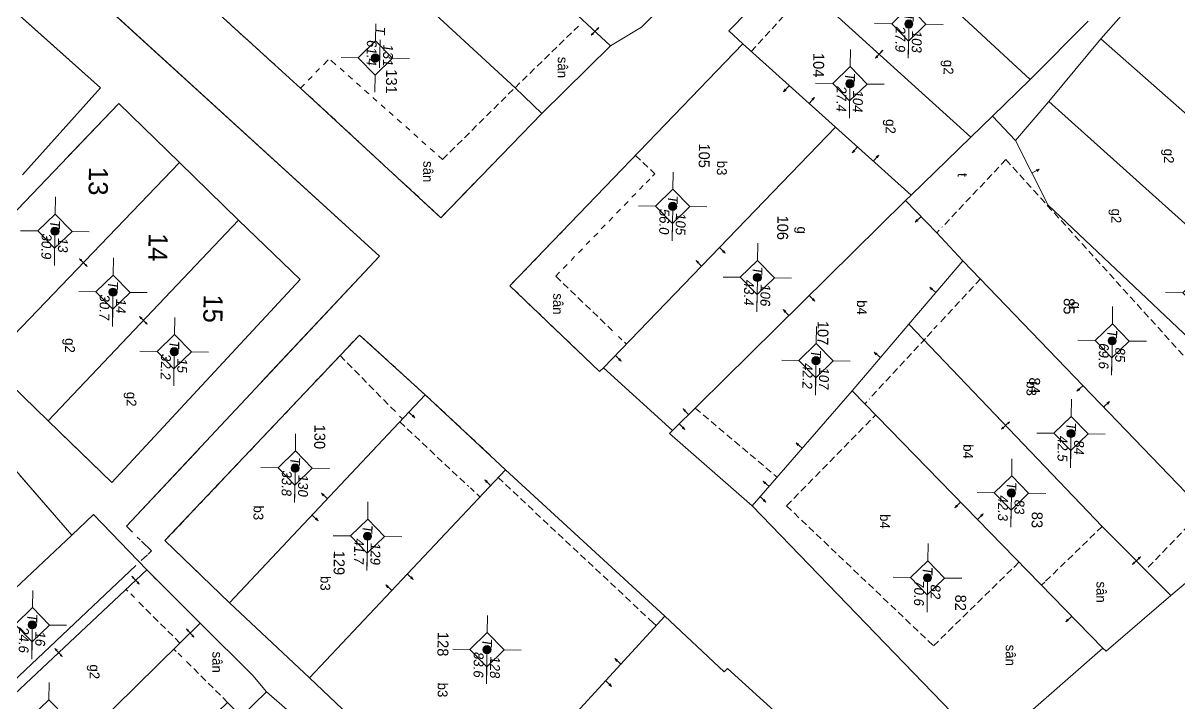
# Model space of a CAD drawing. Extents: x 601689 to 602595, y 1189742 to 1190763.
# Drawn here: x 602281.96 to 602324.14, y 1190312.77 to 1190337.56 of the extents above; entities that cross this region are included whole.
import ezdxf
from ezdxf.enums import TextEntityAlignment as Align

# ---------------------------------------------------------------- set-up
doc = ezdxf.new("R2010")
doc.units = 0
doc.header["$MEASUREMENT"] = 0
doc.linetypes.add('HIDDEN', pattern=[0.375, 0.25, -0.125])
for name, color, linetype in [('10', 250, 'Continuous'), ('11', 7, 'Continuous'), ('13', 7, 'Continuous'), ('14', 7, 'Continuous'), ('15', 7, 'Continuous'), ('16', 7, 'Continuous'), ('22', 7, 'Continuous'), ('25', 7, 'Continuous'), ('53', 7, 'Continuous'), ('57', 7, 'Continuous')]:
    doc.layers.add(name, color=color, linetype=linetype)
doc.layers.get('0').off()
doc.styles.add('TXT', font='vnshx.shx')

# ---------------------------------------------------------------- blocks, each defined once
blk = doc.blocks.new('NH3')
at = {"layer": '16', "color": 7, "linetype": 'Continuous', "lineweight": 0}
for p, q in [((-0.199, -0.002), (-0.113, 0.021)), ((0.197, -0.012), (0.107, 0.015)), ((-0.199, -0.002), (0.197, -0.012)), ((-0.199, -0.002), (-0.116, -0.035)), ((0.197, -0.012), (0.104, -0.027))]:
    blk.add_line(p, q, dxfattribs=at)
blk = doc.blocks.new('NH3R')
at = {"layer": '16', "color": 7, "linetype": 'Continuous', "lineweight": 0}
for p, q in [((0, 0), (0.297, -0.005)), ((0.297, -0.005), (0.186, 0.031)), ((0.297, -0.005), (0.189, -0.033))]:
    blk.add_line(p, q, dxfattribs=at)
blk = doc.blocks.new('*M277277277277')
at = {"layer": '13', "color": 3, "linetype": 'Continuous', "lineweight": 0}
blk.add_line((602511.506, 1189985.829), (602512.526, 1189985.829), dxfattribs=at)
at = {"layer": '13', "color": 3, "linetype": 'Continuous', "lineweight": 0, "style": 'TXT', "oblique": 7.6055}
for s, p in [('85', (602511.656, 1189986.129)), ('69.6', (602511.506, 1189985.529))]:
    blk.add_text(s, height=0.36, dxfattribs=at).set_placement(p, align=Align.MIDDLE_LEFT)
blk.add_text('T', height=0.36, dxfattribs=at).set_placement((602511.309, 1189985.829), align=Align.MIDDLE_RIGHT)
blk = doc.blocks.new('*M279279279279')
at = {"layer": '13', "color": 3, "linetype": 'Continuous', "lineweight": 0}
blk.add_line((602514.909, 1189984.377), (602515.929, 1189984.377), dxfattribs=at)
at = {"layer": '13', "color": 3, "linetype": 'Continuous', "lineweight": 0, "style": 'TXT', "oblique": 7.6055}
for s, p in [('84', (602515.059, 1189984.677)), ('42.5', (602514.909, 1189984.077))]:
    blk.add_text(s, height=0.36, dxfattribs=at).set_placement(p, align=Align.MIDDLE_LEFT)
blk.add_text('T', height=0.36, dxfattribs=at).set_placement((602514.712, 1189984.377), align=Align.MIDDLE_RIGHT)
blk = doc.blocks.new('*M283283283283')
at = {"layer": '13', "color": 3, "linetype": 'Continuous', "lineweight": 0}
blk.add_line((602517.109, 1189982.234), (602518.129, 1189982.234), dxfattribs=at)
at = {"layer": '13', "color": 3, "linetype": 'Continuous', "lineweight": 0, "style": 'TXT', "oblique": 7.6055}
for s, p in [('83', (602517.259, 1189982.534)), ('42.3', (602517.109, 1189981.934))]:
    blk.add_text(s, height=0.36, dxfattribs=at).set_placement(p, align=Align.MIDDLE_LEFT)
blk.add_text('T', height=0.36, dxfattribs=at).set_placement((602516.912, 1189982.234), align=Align.MIDDLE_RIGHT)
blk = doc.blocks.new('*M288288288288')
at = {"layer": '13', "color": 3, "linetype": 'Continuous', "lineweight": 0}
blk.add_line((602520.249, 1189979.217), (602521.269, 1189979.217), dxfattribs=at)
at = {"layer": '13', "color": 3, "linetype": 'Continuous', "lineweight": 0, "style": 'TXT', "oblique": 7.6055}
for s, p in [('82', (602520.399, 1189979.517)), ('70.6', (602520.249, 1189978.917))]:
    blk.add_text(s, height=0.36, dxfattribs=at).set_placement(p, align=Align.MIDDLE_LEFT)
blk.add_text('T', height=0.36, dxfattribs=at).set_placement((602520.052, 1189979.217), align=Align.MIDDLE_RIGHT)
blk = doc.blocks.new('*M291291291291')
at = {"layer": '13', "color": 3, "linetype": 'Continuous', "lineweight": 0}
blk.add_line((602500.059, 1189978.24), (602501.079, 1189978.24), dxfattribs=at)
at = {"layer": '13', "color": 3, "linetype": 'Continuous', "lineweight": 0, "style": 'TXT', "oblique": 7.6055}
for s, p in [('103', (602500.209, 1189978.54)), ('27.9', (602500.059, 1189977.94))]:
    blk.add_text(s, height=0.36, dxfattribs=at).set_placement(p, align=Align.MIDDLE_LEFT)
blk.add_text('T', height=0.36, dxfattribs=at).set_placement((602499.862, 1189978.24), align=Align.MIDDLE_RIGHT)
blk = doc.blocks.new('*M295295295295')
at = {"layer": '13', "color": 3, "linetype": 'Continuous', "lineweight": 0}
blk.add_line((602502.269, 1189976.122), (602503.289, 1189976.122), dxfattribs=at)
at = {"layer": '13', "color": 3, "linetype": 'Continuous', "lineweight": 0, "style": 'TXT', "oblique": 7.6055}
for s, p in [('104', (602502.419, 1189976.422)), ('27.4', (602502.269, 1189975.822))]:
    blk.add_text(s, height=0.36, dxfattribs=at).set_placement(p, align=Align.MIDDLE_LEFT)
blk.add_text('T', height=0.36, dxfattribs=at).set_placement((602502.072, 1189976.122), align=Align.MIDDLE_RIGHT)
blk = doc.blocks.new('*M296296296296')
at = {"layer": '13', "color": 3, "linetype": 'Continuous', "lineweight": 0}
blk.add_line((602512.39, 1189975.03), (602513.41, 1189975.03), dxfattribs=at)
at = {"layer": '13', "color": 3, "linetype": 'Continuous', "lineweight": 0, "style": 'TXT', "oblique": 7.6055}
for s, p in [('107', (602512.54, 1189975.33)), ('42.2', (602512.39, 1189974.73))]:
    blk.add_text(s, height=0.36, dxfattribs=at).set_placement(p, align=Align.MIDDLE_LEFT)
blk.add_text('T', height=0.36, dxfattribs=at).set_placement((602512.193, 1189975.03), align=Align.MIDDLE_RIGHT)
blk = doc.blocks.new('*M299299299299')
at = {"layer": '13', "color": 3, "linetype": 'Continuous', "lineweight": 0}
blk.add_line((602509.385, 1189972.849), (602510.405, 1189972.849), dxfattribs=at)
at = {"layer": '13', "color": 3, "linetype": 'Continuous', "lineweight": 0, "style": 'TXT', "oblique": 7.6055}
blk.add_text('T', height=0.36, dxfattribs=at).set_placement((602509.188, 1189972.849), align=Align.MIDDLE_RIGHT)
for s, p in [('106', (602509.535, 1189973.149)), ('43.4', (602509.385, 1189972.549))]:
    blk.add_text(s, height=0.36, dxfattribs=at).set_placement(p, align=Align.MIDDLE_LEFT)
blk = doc.blocks.new('*M304304304304')
at = {"layer": '13', "color": 3, "linetype": 'Continuous', "lineweight": 0}
blk.add_line((602506.836, 1189969.721), (602507.856, 1189969.721), dxfattribs=at)
at = {"layer": '13', "color": 3, "linetype": 'Continuous', "lineweight": 0, "style": 'TXT', "oblique": 7.6055}
for s, p in [('105', (602506.986, 1189970.021)), ('56.0', (602506.836, 1189969.421))]:
    blk.add_text(s, height=0.36, dxfattribs=at).set_placement(p, align=Align.MIDDLE_LEFT)
blk.add_text('T', height=0.36, dxfattribs=at).set_placement((602506.639, 1189969.721), align=Align.MIDDLE_RIGHT)
blk = doc.blocks.new('*M315315315315')
at = {"layer": '13', "color": 3, "linetype": 'Continuous', "lineweight": 0}
blk.add_line((602523.102, 1189963.18), (602524.122, 1189963.18), dxfattribs=at)
at = {"layer": '13', "color": 3, "linetype": 'Continuous', "lineweight": 0, "style": 'TXT', "oblique": 7.6055}
for s, p in [('128', (602523.252, 1189963.48)), ('83.6', (602523.102, 1189962.88))]:
    blk.add_text(s, height=0.36, dxfattribs=at).set_placement(p, align=Align.MIDDLE_LEFT)
blk.add_text('T', height=0.36, dxfattribs=at).set_placement((602522.905, 1189963.18), align=Align.MIDDLE_RIGHT)
blk = doc.blocks.new('*M321321321321')
at = {"layer": '13', "color": 3, "linetype": 'Continuous', "lineweight": 0}
blk.add_line((602501.577, 1189958.788), (602502.597, 1189958.788), dxfattribs=at)
at = {"layer": '13', "color": 3, "linetype": 'Continuous', "lineweight": 0, "style": 'TXT', "oblique": 7.6055}
for s, p in [('131', (602501.727, 1189959.088)), ('61.4', (602501.577, 1189958.488))]:
    blk.add_text(s, height=0.36, dxfattribs=at).set_placement(p, align=Align.MIDDLE_LEFT)
blk.add_text('T', height=0.36, dxfattribs=at).set_placement((602501.38, 1189958.788), align=Align.MIDDLE_RIGHT)
blk = doc.blocks.new('*M322322322322')
at = {"layer": '13', "color": 3, "linetype": 'Continuous', "lineweight": 0}
blk.add_line((602519.027, 1189958.757), (602520.047, 1189958.757), dxfattribs=at)
at = {"layer": '13', "color": 3, "linetype": 'Continuous', "lineweight": 0, "style": 'TXT', "oblique": 7.6055}
for s, p in [('129', (602519.177, 1189959.057)), ('41.7', (602519.027, 1189958.457))]:
    blk.add_text(s, height=0.36, dxfattribs=at).set_placement(p, align=Align.MIDDLE_LEFT)
blk.add_text('T', height=0.36, dxfattribs=at).set_placement((602518.83, 1189958.757), align=Align.MIDDLE_RIGHT)
blk = doc.blocks.new('*M326326326326')
at = {"layer": '13', "color": 3, "linetype": 'Continuous', "lineweight": 0}
blk.add_line((602516.581, 1189956.08), (602517.601, 1189956.08), dxfattribs=at)
at = {"layer": '13', "color": 3, "linetype": 'Continuous', "lineweight": 0, "style": 'TXT', "oblique": 7.6055}
for s, p in [('130', (602516.731, 1189956.38)), ('33.8', (602516.581, 1189955.78))]:
    blk.add_text(s, height=0.36, dxfattribs=at).set_placement(p, align=Align.MIDDLE_LEFT)
blk.add_text('T', height=0.36, dxfattribs=at).set_placement((602516.384, 1189956.08), align=Align.MIDDLE_RIGHT)
blk = doc.blocks.new('CENTRD')
at = {"layer": '11', "linetype": 'Continuous', "lineweight": 0}
h = blk.add_hatch(color=2, dxfattribs=at)
edge = h.paths.add_edge_path()
edge.add_arc((0, 0), 0.15, 0, 360)
at = {"layer": '11', "color": 2, "linetype": 'Continuous', "lineweight": 0}
for p, q in [((0, 1.25), (0, 0.625)), ((0, 0.625), (-0.625, 0)), ((0.625, 0), (0, 0.625)), ((-0.625, 0), (-1.25, 0)), ((-0.625, 0), (0, -0.625)), ((0, -0.625), (0.625, 0)), ((1.25, 0), (0.625, 0)), ((0, -0.625), (0, -1.25))]:
    blk.add_line(p, q, dxfattribs=at)
blk.add_circle((0, 0), 0.15, dxfattribs=at)
blk = doc.blocks.new('*M1086108610861086')
at = {"layer": '13', "color": 3, "linetype": 'Continuous', "lineweight": 0}
blk.add_line((602512.397, 1189951.606), (602513.417, 1189951.606), dxfattribs=at)
at = {"layer": '13', "color": 3, "linetype": 'Continuous', "lineweight": 0, "style": 'TXT', "oblique": 7.6055}
for s, p in [('15', (602512.547, 1189951.906)), ('32.2', (602512.397, 1189951.306))]:
    blk.add_text(s, height=0.36, dxfattribs=at).set_placement(p, align=Align.MIDDLE_LEFT)
blk.add_text('T', height=0.36, dxfattribs=at).set_placement((602512.2, 1189951.606), align=Align.MIDDLE_RIGHT)
blk = doc.blocks.new('*M1089108910891089')
at = {"layer": '13', "color": 3, "linetype": 'Continuous', "lineweight": 0}
blk.add_line((602510.259, 1189949.34), (602511.279, 1189949.34), dxfattribs=at)
at = {"layer": '13', "color": 3, "linetype": 'Continuous', "lineweight": 0, "style": 'TXT', "oblique": 7.6055}
for s, p in [('14', (602510.409, 1189949.64)), ('30.7', (602510.259, 1189949.04))]:
    blk.add_text(s, height=0.36, dxfattribs=at).set_placement(p, align=Align.MIDDLE_LEFT)
blk.add_text('T', height=0.36, dxfattribs=at).set_placement((602510.062, 1189949.34), align=Align.MIDDLE_RIGHT)
blk = doc.blocks.new('*M1092109210921092')
at = {"layer": '13', "color": 3, "linetype": 'Continuous', "lineweight": 0}
blk.add_line((602508.067, 1189947.188), (602509.087, 1189947.188), dxfattribs=at)
at = {"layer": '13', "color": 3, "linetype": 'Continuous', "lineweight": 0, "style": 'TXT', "oblique": 7.6055}
for s, p in [('13', (602508.217, 1189947.488)), ('30.9', (602508.067, 1189946.888))]:
    blk.add_text(s, height=0.36, dxfattribs=at).set_placement(p, align=Align.MIDDLE_LEFT)
blk.add_text('T', height=0.36, dxfattribs=at).set_placement((602507.87, 1189947.188), align=Align.MIDDLE_RIGHT)
blk = doc.blocks.new('*M1093109310931093')
at = {"layer": '13', "color": 3, "linetype": 'Continuous', "lineweight": 0}
blk.add_line((602522.437, 1189946.57), (602523.457, 1189946.57), dxfattribs=at)
at = {"layer": '13', "color": 3, "linetype": 'Continuous', "lineweight": 0, "style": 'TXT', "oblique": 7.6055}
for s, p in [('16', (602522.587, 1189946.87)), ('24.6', (602522.437, 1189946.27))]:
    blk.add_text(s, height=0.36, dxfattribs=at).set_placement(p, align=Align.MIDDLE_LEFT)
blk.add_text('T', height=0.36, dxfattribs=at).set_placement((602522.24, 1189946.57), align=Align.MIDDLE_RIGHT)
blk = doc.blocks.new('BDONG')
at = {"color": 7, "linetype": 'Continuous', "lineweight": 0}
for p, q in [((0, 0), (0, -1.508)), ((0, 0), (2.759, 0)), ((0.342, 0), (0.342, -1.508)), ((0.797, 0), (0.797, -1.508)), ((1.274, 0), (1.274, -1.508)), ((1.73, 0), (1.73, -1.508)), ((1.753, 0), (1.753, -1.508)), ((2.072, 0), (2.072, -1.508)), ((2.759, 0), (2.759, -1.508)), ((0, -0.308), (1.73, -0.308)), ((1.753, -0.308), (2.759, -0.308)), ((0, -0.458), (1.73, -0.458)), ((1.753, -0.458), (2.759, -0.458)), ((0, -0.608), (1.73, -0.608)), ((1.753, -0.608), (2.759, -0.608)), ((0, -0.758), (1.73, -0.758)), ((1.753, -0.758), (2.759, -0.758)), ((0, -0.908), (1.73, -0.908)), ((1.753, -0.908), (2.759, -0.908)), ((0, -1.058), (1.73, -1.058)), ((1.753, -1.058), (2.759, -1.058)), ((0, -1.208), (1.73, -1.208)), ((1.753, -1.208), (2.759, -1.208)), ((0, -1.358), (1.73, -1.358)), ((1.753, -1.358), (2.759, -1.358)), ((0, -1.508), (1.73, -1.508)), ((1.753, -1.508), (2.759, -1.508))]:
    blk.add_line(p, q, dxfattribs=at)
at = {"color": 7, "linetype": 'Continuous', "lineweight": 0, "style": 'TXT'}
blk.add_text('B%%182ng c%%184c th%%246a bi%%213n %%174%%233ng ', height=0.049998, rotation=360, dxfattribs=at).set_placement((0.008, 0.046))
for s, height, p in [('(D%%239ng cho ch%%216nh l%%253 bi%%213n %%174%%233ng)', 0.054, (1.743, 0.05)), ('s%%232 TT', 0.05, (0.21, -0.099)), ('s%%232 hi%%214u', 0.049998, (0.639, -0.104)), ('s%%232 hi%%214u th%%246a', 0.049998, (1.135, -0.103)), ('s%%232 hi%%214u th%%246a', 0.049998, (1.612, -0.107)), ('s%%232 TT', 0.05, (1.936, -0.114)), ('s%%232 hi%%214u th%%246a b%%225', 0.049998, (2.559, -0.108)), ('Th%%246a th%%170m', 0.049998, (0.227, -0.214)), ('Th%%246a th%%170m', 0.049998, (0.63, -0.213)), ('g%%232c c%%241a th%%246a', 0.049998, (1.137, -0.187)), ('Th%%246a b%%225', 0.049998, (1.956, -0.203)), ('(ch%%216 %%174%%184nh s%%232 m%%233t l%%199n)', 0.049998, (2.638, -0.204)), ('l%%169n c%%203n', 0.049998, (1.56, -0.224)), ('m%%237i th%%170m', 0.049998, (1.101, -0.282))]:
    blk.add_text(s, height=height, rotation=360, dxfattribs=at).set_placement(p, align=Align.CENTER)
blk = doc.blocks.new('BANG')
at = {"color": 7, "linetype": 'Continuous', "lineweight": 0, "xscale": 9.999585560760034, "yscale": 9.999585560760034, "rotation": 359.9999199552673}
blk.add_blockref('BDONG', (0, 0), dxfattribs=at)

msp = doc.modelspace()

# ---------------------------------------------------------------- linework, layer by layer
at = {"layer": '10', "color": 7, "linetype": 'Continuous', "lineweight": 0}
for p, q in [((602303.397, 1190336.742), (602294.934, 1190344.598)), ((602311.996, 1190341.724), (602318.72, 1190335.511)), ((602309.854, 1190339.473), (602316.551, 1190333.401)), ((602320.829, 1190337.633), (602318.72, 1190335.511)), ((602321.301, 1190336.996), (602319.4, 1190334.702)), ((602321.301, 1190336.996), (602330.105, 1190329.225)), ((602300.892, 1190334.266), (602303.397, 1190336.742)), ((602308.228, 1190336.806), (602311.616, 1190333.769)), ((602318.72, 1190335.511), (602317.342, 1190334.17)), ((602319.4, 1190334.702), (602318.18, 1190333.279)), ((602331.659, 1190323.694), (602319.4, 1190334.702)), ((602317.342, 1190334.17), (602316.551, 1190333.401)), ((602317.342, 1190334.17), (602318.18, 1190333.279)), ((602303.146, 1190324.985), (602311.616, 1190333.769)), ((602311.616, 1190333.769), (602314.373, 1190331.291)), ((602316.551, 1190333.401), (602314.373, 1190331.291)), ((602287.667, 1190332.478), (602280.667, 1190325.192)), ((602289.819, 1190330.378), (602287.667, 1190332.478)), ((602305.664, 1190322.7), (602314.17, 1190331.094)), ((602314.373, 1190331.291), (602314.17, 1190331.094)), ((602289.819, 1190330.378), (602282.878, 1190323.052)), ((602314.288, 1190326.581), (602316.26, 1190328.895)), ((602312.215, 1190324.15), (602314.288, 1190326.581)), ((602280.667, 1190325.192), (602282.878, 1190323.052)), ((602303.146, 1190324.985), (602305.664, 1190322.7)), ((602296.642, 1190324.003), (602289.497, 1190316.421)), ((602296.642, 1190324.003), (602299.565, 1190321.274)), ((602312.215, 1190324.15), (602308.576, 1190319.96)), ((602321.366, 1190314.764), (602312.215, 1190324.15)), ((602281.379, 1190321.613), (602283.741, 1190318.89)), ((602299.565, 1190321.274), (602292.41, 1190313.681)), ((602299.565, 1190321.274), (602305.381, 1190315.924)), ((602278.807, 1190314.247), (602283.741, 1190318.89)), ((602326.129, 1190318.619), (602323.852, 1190316.681)), ((602292.41, 1190313.681), (602289.497, 1190316.421)), ((602305.381, 1190315.924), (602302.163, 1190312.417)), ((602288.427, 1190315.676), (602279.416, 1190306.839)), ((602298.254, 1190308.16), (602292.41, 1190313.681))]:
    msp.add_line(p, q, dxfattribs=at)
for points in [[(602273.305, 1190339.705), (602273.266, 1190339.735), (602276.16, 1190342.906), (602284.784, 1190335.207), (602281.941, 1190332.026)], [(602292.419, 1190342.123), (602288.737, 1190338.233), (602292.085, 1190335.197), (602297.21, 1190330.466), (602300.892, 1190334.266)], [(602292.419, 1190342.123), (602299.915, 1190335.209), (602300.892, 1190334.266)], [(602303.397, 1190336.742), (602304.535, 1190337.416), (602306.169, 1190339.094), (602305.922, 1190339.327)], [(602308.228, 1190336.806), (602307.724, 1190337.283), (602309.854, 1190339.473)], [(602321.301, 1190336.996), (602323.16, 1190339.111), (602323.249, 1190339.02)], [(602303.146, 1190324.985), (602303.004, 1190324.856), (602299.726, 1190327.982), (602308.228, 1190336.806)], [(602287.667, 1190332.478), (602285.457, 1190334.638), (602278.578, 1190327.452), (602280.667, 1190325.192)], [(602329.26, 1190321.567), (602319.378, 1190330.922), (602318.18, 1190333.279)], [(602314.17, 1190331.094), (602315.314, 1190329.918), (602316.26, 1190328.895)], [(602282.878, 1190323.052), (602285.197, 1190320.8), (602292.079, 1190328.206), (602289.819, 1190330.378)], [(602326.129, 1190318.619), (602325.026, 1190319.784), (602316.26, 1190328.895)], [(602314.288, 1190326.581), (602321.347, 1190319.204), (602323.852, 1190316.681)], [(602289.497, 1190316.421), (602287.139, 1190318.684), (602294.241, 1190326.187), (602296.642, 1190324.003)], [(602308.576, 1190319.96), (602305.552, 1190322.592), (602305.664, 1190322.7)], [(602321.366, 1190314.764), (602317.824, 1190311.663), (602317.492, 1190311.517), (602317.231, 1190311.471), (602316.921, 1190311.495), (602316.534, 1190311.71), (602308.576, 1190319.96)], [(602283.741, 1190318.89), (602284.531, 1190319.64), (602286.473, 1190317.622), (602280.031, 1190311.571)], [(602278.369, 1190307.843), (602277.363, 1190308.848), (602280.031, 1190311.571), (602286.473, 1190317.622), (602288.427, 1190315.676)], [(602323.852, 1190316.681), (602321.485, 1190314.653), (602321.366, 1190314.764)], [(602305.381, 1190315.924), (602307.553, 1190313.894), (602307.675, 1190314.022), (602313.049, 1190309.138), (602311.931, 1190307.853), (602309.877, 1190305.381)], [(602288.427, 1190315.676), (602290.351, 1190313.77), (602290.843, 1190313.172)], [(602288.059, 1190311.461), (602289.427, 1190312.782), (602289.931, 1190312.286), (602290.843, 1190313.172)], [(602290.843, 1190313.172), (602297.109, 1190307.727), (602295.113, 1190305.164)]]:
    msp.add_lwpolyline(points, dxfattribs=at)
at = {"layer": '14', "color": 6, "linetype": 'HIDDEN', "lineweight": 0}
for p, q in [((602308.534, 1190336.531), (602310.067, 1190338.2)), ((602292.926, 1190336.046), (602293.139, 1190336.263)), ((602293.376, 1190336.049), (602293.139, 1190336.263)), ((602292.642, 1190335.77), (602292.784, 1190335.908)), ((602293.683, 1190335.785), (602293.534, 1190335.917)), ((602292.085, 1190335.197), (602292.227, 1190335.335)), ((602292.369, 1190335.483), (602292.511, 1190335.621)), ((602293.98, 1190335.521), (602293.831, 1190335.652)), ((602294.276, 1190335.247), (602294.128, 1190335.389)), ((602294.582, 1190334.982), (602294.424, 1190335.115)), ((602294.878, 1190334.718), (602294.73, 1190334.85)), ((602295.174, 1190334.455), (602295.026, 1190334.586)), ((602295.472, 1190334.19), (602295.323, 1190334.323)), ((602295.778, 1190333.926), (602295.62, 1190334.058)), ((602296.074, 1190333.662), (602295.926, 1190333.794)), ((602296.37, 1190333.388), (602296.222, 1190333.53)), ((602296.666, 1190333.124), (602296.518, 1190333.256)), ((602296.973, 1190332.86), (602296.824, 1190332.992)), ((602297.27, 1190332.595), (602297.122, 1190332.727)), ((602304.311, 1190332.739), (602305.013, 1190332.07)), ((602317.831, 1190332.584), (602315.497, 1190330.115)), ((602317.831, 1190332.584), (602328.41, 1190320.918)), ((602304.932, 1190331.981), (602305.013, 1190332.07)), ((602304.454, 1190331.497), (602304.596, 1190331.635)), ((602304.698, 1190331.743), (602304.83, 1190331.872)), ((602304.18, 1190331.211), (602304.322, 1190331.349)), ((602303.623, 1190330.629), (602303.765, 1190330.777)), ((602303.897, 1190330.915), (602304.039, 1190331.063)), ((602303.349, 1190330.342), (602303.481, 1190330.49)), ((602302.791, 1190329.77), (602302.933, 1190329.908)), ((602303.064, 1190330.056), (602303.207, 1190330.204)), ((602315.395, 1190330.007), (602315.314, 1190329.918)), ((602302.517, 1190329.484), (602302.649, 1190329.622)), ((602301.959, 1190328.901), (602302.091, 1190329.049)), ((602302.233, 1190329.188), (602302.375, 1190329.336)), ((602301.675, 1190328.615), (602301.817, 1190328.763)), ((602301.401, 1190328.329), (602301.543, 1190328.477)), ((602301.401, 1190328.329), (602303.553, 1190326.269)), ((602316.9, 1190328.236), (602315.419, 1190326.626)), ((602315.318, 1190326.538), (602315.206, 1190326.409)), ((602303.692, 1190326.137), (602303.81, 1190326.016)), ((602314.891, 1190326.064), (602312.84, 1190323.851)), ((602315.124, 1190326.32), (602314.931, 1190326.103)), ((602303.908, 1190325.924), (602303.987, 1190325.853)), ((602293.531, 1190325.437), (602295.632, 1190323.308)), ((602306.496, 1190323.518), (602309.481, 1190320.998)), ((602312.759, 1190323.752), (602312.678, 1190323.674)), ((602295.7, 1190323.227), (602295.809, 1190323.125)), ((602309.826, 1190319.953), (602313.011, 1190323.2)), ((602313.011, 1190323.2), (602313.082, 1190323.269)), ((602295.708, 1190323.017), (602298.225, 1190320.662)), ((602299.3, 1190320.987), (602304.958, 1190315.689)), ((602298.285, 1190320.611), (602298.423, 1190320.479)), ((602298.523, 1190320.388), (602298.631, 1190320.286)), ((602309.826, 1190319.953), (602315.187, 1190314.849)), ((602325.026, 1190319.784), (602322.925, 1190317.613)), ((602321.347, 1190319.204), (602319.249, 1190317.173)), ((602315.187, 1190314.849), (602318.117, 1190317.709)), ((602318.117, 1190317.709), (602318.167, 1190317.758)), ((602318.167, 1190317.758), (602318.308, 1190317.896)), ((602319.249, 1190317.173), (602319.148, 1190317.075)), ((602285.783, 1190316.842), (602285.714, 1190316.913)), ((602286.029, 1190316.609), (602285.891, 1190316.741)), ((602287.687, 1190314.946), (602286.108, 1190316.518)), ((602304.958, 1190315.689), (602305.067, 1190315.588)), ((602287.553, 1190314.638), (602287.464, 1190314.729)), ((602287.75, 1190314.446), (602287.622, 1190314.577)), ((602289.427, 1190312.782), (602287.859, 1190314.344))]:
    msp.add_line(p, q, dxfattribs=at)
msp.add_lwpolyline([(602297.27, 1190332.595), (602299.915, 1190335.209), (602302.227, 1190337.458)], dxfattribs=at)
at = {"layer": '22', "color": 7, "linetype": 'HIDDEN', "lineweight": 0}
for p, q in [((602288.737, 1190338.233), (602292.085, 1190335.197)), ((602292.085, 1190335.197), (602297.21, 1190330.466)), ((602297.21, 1190330.466), (602299.138, 1190332.46)), ((602299.726, 1190327.982), (602301.766, 1190330.094)), ((602302.48, 1190325.354), (602299.726, 1190327.982)), ((602287.139, 1190318.684), (602294.241, 1190326.187)), ((602294.241, 1190326.187), (602296.642, 1190324.003)), ((602296.642, 1190324.003), (602299.031, 1190321.78)), ((602288.352, 1190317.517), (602287.139, 1190318.684)), ((602286.473, 1190317.622), (602287.519, 1190316.578))]:
    msp.add_line(p, q, dxfattribs=at)
at = {"layer": '25', "color": 7, "linetype": 'Continuous', "lineweight": 0}
for p, q in [((602276.16, 1190342.906), (602284.784, 1190335.207)), ((602284.784, 1190335.207), (602282.885, 1190333.083)), ((602285.457, 1190334.638), (602283.469, 1190332.565)), ((602287.667, 1190332.478), (602285.457, 1190334.638)), ((602289.819, 1190330.378), (602287.667, 1190332.478)), ((602292.079, 1190328.206), (602289.819, 1190330.378)), ((602292.079, 1190328.206), (602285.197, 1190320.8)), ((602283.342, 1190322.606), (602285.197, 1190320.8)), ((602281.821, 1190321.097), (602283.741, 1190318.89)), ((602283.741, 1190318.89), (602284.531, 1190319.64)), ((602284.531, 1190319.64), (602286.473, 1190317.622))]:
    msp.add_line(p, q, dxfattribs=at)
at = {"layer": '57', "color": 172, "linetype": 'Continuous', "lineweight": 0}
for p, q in [((602286.13, 1190318.817), (602286.239, 1190318.716)), ((602286.501, 1190318.172), (602286.268, 1190317.955)), ((602286.075, 1190317.778), (602281.374, 1190313.323)), ((602286.075, 1190317.778), (602281.374, 1190313.323))]:
    msp.add_line(p, q, dxfattribs=at)
for points in [[(602276.471, 1190345.912), (602294.971, 1190329.067), (602285.735, 1190319.213), (602285.952, 1190319)], [(602285.005, 1190338.144), (602294.971, 1190329.067), (602290.668, 1190324.476)], [(602288.395, 1190322.047), (602285.735, 1190319.213), (602285.952, 1190319)], [(602286.278, 1190318.665), (602286.643, 1190318.311), (602286.521, 1190318.192)], [(602286.278, 1190318.665), (602286.643, 1190318.311), (602286.521, 1190318.192)]]:
    msp.add_lwpolyline(points, dxfattribs=at)

# ---------------------------------------------------------------- block references
at = {"color": 7, "linetype": 'Continuous', "lineweight": 0, "rotation": 269.2144660607985}
msp.add_blockref('BANG', (602335.007, 1190342.438), dxfattribs=at)
at = {"layer": '11', "color": 2, "linetype": 'Continuous', "lineweight": 0, "rotation": 269.1680420500809}
for p in [(602314.287, 1190337.531), (602294.815, 1190336.295), (602312.137, 1190335.352), (602305.671, 1190330.878), (602283.122, 1190329.974), (602308.761, 1190328.284), (602285.242, 1190327.751), (602324.908, 1190327.722), (602321.709, 1190325.975), (602287.477, 1190325.581), (602310.898, 1190325.248), (602320.208, 1190322.593), (602291.89, 1190321.332), (602318.033, 1190320.424), (602294.531, 1190318.848), (602314.971, 1190317.329), (602282.296, 1190315.615), (602298.894, 1190314.709), (602282.894, 1190312.256)]:
    msp.add_blockref('CENTRD', p, dxfattribs=at)
at = {"layer": '13', "color": 3, "linetype": 'Continuous', "lineweight": 0, "rotation": 269.1680420500809}
for name, p in [('*M291291291291', (-578790.27, 1810052.359)), ('*M321321321321', (-578790.094, 1810053.098)), ('*M295295295295', (-578790.27, 1810052.359)), ('*M304304304304', (-578790.27, 1810052.359)), ('*M1092109210921092', (-578790.27, 1810052.359)), ('*M299299299299', (-578790.27, 1810052.359)), ('*M1089108910891089', (-578790.27, 1810052.359)), ('*M277277277277', (-578790.27, 1810052.359)), ('*M1086108610861086', (-578790.27, 1810052.359)), ('*M296296296296', (-578790.27, 1810052.359)), ('*M279279279279', (-578790.27, 1810052.359)), ('*M326326326326', (-578790.27, 1810052.359)), ('*M283283283283', (-578790.27, 1810052.359)), ('*M322322322322', (-578790.27, 1810052.359)), ('*M288288288288', (-578790.27, 1810052.359)), ('*M1093109310931093', (-578790.27, 1810052.359)), ('*M315315315315', (-578790.27, 1810052.359))]:
    msp.add_blockref(name, p, dxfattribs=at)
at = {"layer": '16', "color": 7, "linetype": 'Continuous', "lineweight": 0}
for name, p, rotation in [('NH3', (602302.834, 1190337.27), 47.12111703489267), ('NH3', (602313.203, 1190336.437), 47.80122888721612), ('NH3R', (602310.648, 1190334.632), 48.04719823058539), ('NH3R', (602312.989, 1190332.53), 48.04719823058539), ('NH3', (602284.168, 1190328.835), 316.1391661060481), ('NH3R', (602306.726, 1190328.695), 134.6196975375453), ('NH3', (602286.348, 1190326.715), 136.5447026497982), ('NH3R', (602309.912, 1190326.902), 134.6196975375453), ('NH3R', (602320.637, 1190324.335), 223.8937301497123), ('NH3R', (602306.252, 1190323.282), 134.6196975375453), ('NH3R', (602321.397, 1190323.554), 43.89373014971228), ('NH3', (602317.817, 1190322.893), 43.74261091002985), ('NH3R', (602316.179, 1190320.085), 223.8937301497123), ('NH3R', (602316.79, 1190319.457), 44.27086150722328), ('NH3R', (602316.79, 1190319.457), 44.27086150722328), ('NH3', (602322.6, 1190317.948), 224.7804425806434), ('NH3R', (602320.232, 1190315.93), 223.8937301497123)]:
    msp.add_blockref(name, p, dxfattribs=dict(at, rotation=rotation))
for name, p, xscale, yscale, rotation in [('NH3R', (602309.917, 1190335.282), 1.00000143021829, 1.00000143021829, 228.141369233498), ('NH3R', (602312.417, 1190333.048), 1.00000143021829, 1.00000143021829, 228.141369233498), ('NH3R', (602318.784, 1190332.101), 1.000001729187582, 1.000001729187582, 26.93674737528138), ('NH3R', (602314.741, 1190330.506), 1.000001862165192, 1.000001862165192, 224.2144521873137), ('NH3R', (602307.376, 1190329.377), 0.9999989248575266, 0.9999989248575266, 316.0349707510146), ('NH3R', (602315.274, 1190327.738), 1.000001000764872, 1.000001000764872, 139.5519954740795), ('NH3R', (602310.652, 1190327.631), 0.9999989248575266, 0.9999989248575266, 316.0349707510146), ('NH3R', (602313.251, 1190325.366), 0.9999974458896348, 0.9999974458896348, 139.5417819765711), ('NH3R', (602303.581, 1190325.439), 0.9999989248575266, 0.9999989248575266, 316.0349707510146), ('NH3R', (602296.043, 1190323.372), 0.9999974402842764, 0.9999974402842764, 316.705403806839), ('NH3R', (602305.907, 1190322.947), 0.9999989248575266, 0.9999989248575266, 316.0349707510146), ('NH3R', (602310.396, 1190322.056), 1.000001866361059, 1.000001866361059, 139.039615718935), ('NH3R', (602310.396, 1190322.056), 1.000001866361059, 1.000001866361059, 139.039615718935), ('NH3R', (602299.026, 1190320.7), 0.9999974402842764, 0.9999974402842764, 136.7054038068389), ('NH3R', (602309.187, 1190320.662), 1.000001866361059, 1.000001866361059, 139.039615718935), ('NH3R', (602293.069, 1190320.213), 0.9999974402842764, 0.9999974402842764, 136.7054038068389), ('NH3R', (602308.861, 1190320.296), 0.9999989248575266, 0.9999989248575266, 316.0349707510146), ('NH3R', (602292.512, 1190319.62), 0.9999974402842764, 0.9999974402842764, 316.705403806839), ('NH3', (602286.059, 1190317.238), 1.00000123418329, 1.00000123418329, 133.2048915127463), ('NH3R', (602295.982, 1190317.472), 0.9999974402842764, 0.9999974402842764, 316.705403806839), ('NH3R', (602295.414, 1190316.86), 0.9999974402842764, 0.9999974402842764, 136.7054038068389), ('NH3', (602288.052, 1190315.311), 1.00000123418329, 1.00000123418329, 133.2048915127463), ('NH3', (602283.252, 1190314.597), 1.00000123418329, 1.00000123418329, 133.2048915127463), ('NH3', (602283.252, 1190314.597), 1.00000123418329, 1.00000123418329, 133.2048915127463), ('NH3R', (602303.777, 1190314.176), 1.000002859372016, 1.000002859372016, 137.45099346936), ('NH3R', (602303.229, 1190313.573), 0.9999974402842764, 0.9999974402842764, 316.705403806839)]:
    msp.add_blockref(name, p, dxfattribs=dict(at, xscale=xscale, yscale=yscale, rotation=rotation))

# ---------------------------------------------------------------- texts
at = {"layer": '15', "color": 7, "linetype": 'Continuous', "lineweight": 0, "style": 'TXT'}
for s, p in [('s%%169n', (602301.66, 1190336.336)), ('g2', (602315.74, 1190336.223)), ('g2', (602313.631, 1190334.061)), ('g2', (602323.786, 1190332.982)), ('s%%169n', (602296.749, 1190332.533)), ('b3', (602307.469, 1190332.545)), ('t', (602316.253, 1190332.096)), ('g2', (602321.866, 1190330.798)), ('g', (602310.396, 1190330.145)), ('s%%169n', (602301.492, 1190327.708)), ('b4', (602312.58, 1190327.456)), ('b4', (602312.58, 1190327.456)), ('g', (602320.4, 1190327.408)), ('b3', (602318.769, 1190324.5)), ('b4', (602316.458, 1190322.202)), ('b3', (602290.556, 1190319.967)), ('b4', (602313.422, 1190319.653)), ('b3', (602293, 1190317.394)), ('s%%169n', (602321.32, 1190317.195)), ('s%%169n', (602289.053, 1190314.638)), ('s%%169n', (602318.008, 1190314.89)), ('g2', (602284.576, 1190314.169)), ('b3', (602297.277, 1190313.504))]:
    msp.add_text(s, height=0.36, rotation=269.2144, dxfattribs=at).set_placement(p, align=Align.MIDDLE_LEFT)
for p in [(602283.496, 1190325.807), (602285.739, 1190323.847)]:
    msp.add_text('g2', height=0.36, rotation=269.2144, dxfattribs=at).set_placement(p, align=Align.CENTER)
at = {"layer": '53', "color": 200, "linetype": 'Continuous', "lineweight": 0, "style": 'TXT'}
for s, height, p in [('104', 0.4, (602311.003, 1190336.477)), ('131', 0.4, (602295.414, 1190335.882)), ('105', 0.4, (602306.828, 1190333.175)), ('13', 0.7, (602284.715, 1190332.318)), ('106', 0.4, (602309.692, 1190330.545)), ('14', 0.7, (602286.893, 1190329.908)), ('15', 0.7, (602288.901, 1190327.67)), ('85', 0.4, (602320.142, 1190327.532)), ('107', 0.4, (602311.16, 1190326.705)), ('84', 0.4, (602318.881, 1190324.639)), ('130', 0.4, (602292.797, 1190322.916)), ('83', 0.4, (602318.974, 1190319.737)), ('129', 0.4, (602293.504, 1190318.317)), ('82', 0.4, (602316.183, 1190316.715)), ('128', 0.4, (602297.293, 1190315.354))]:
    msp.add_text(s, height=height, rotation=269.2144, dxfattribs=at).set_placement(p, align=Align.MIDDLE_LEFT)

doc.saveas('drawing.dxf')
